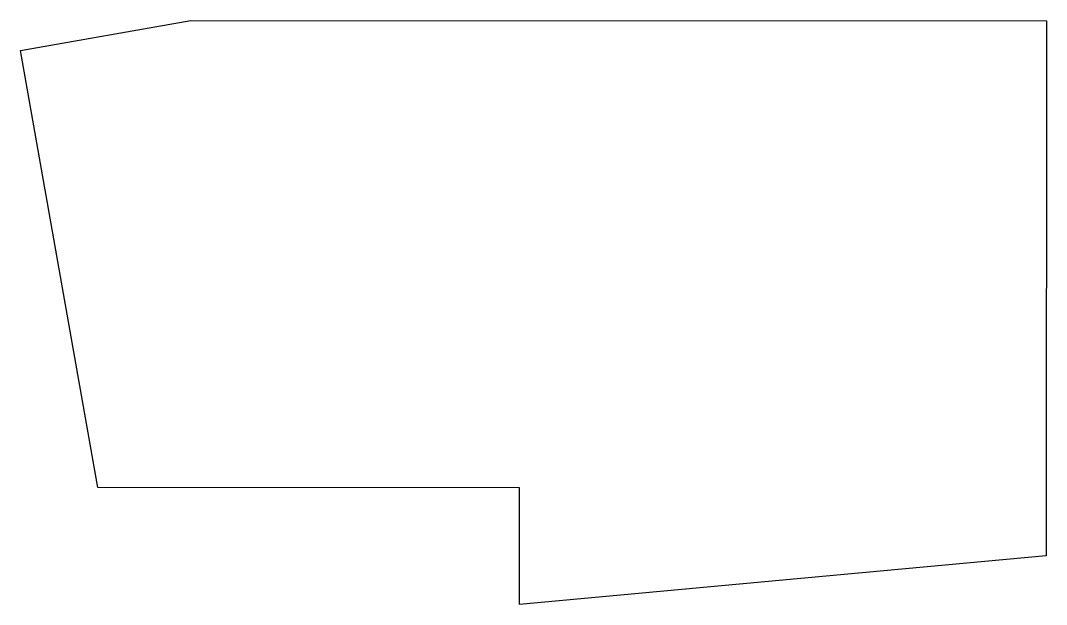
# Model space of a CAD drawing. Header units: millimetres. Extents: x 82 to 207, y -126 to -55.
import ezdxf

# ---------------------------------------------------------------- set-up
doc = ezdxf.new("R2010")
doc.units = ezdxf.units.MM

msp = doc.modelspace()

# ---------------------------------------------------------------- linework, layer by layer
for p, q in [((82.02, -58.49), (102.7, -54.85)), ((102.7, -54.85), (206.71, -54.9)), ((206.71, -54.9), (206.69, -119.96)), ((91.4, -111.67), (82.02, -58.49)), ((142.66, -111.7), (91.4, -111.67)), ((142.66, -125.9), (142.66, -111.7)), ((206.69, -119.96), (142.66, -125.9))]:
    msp.add_line(p, q)

doc.saveas('drawing.dxf')
